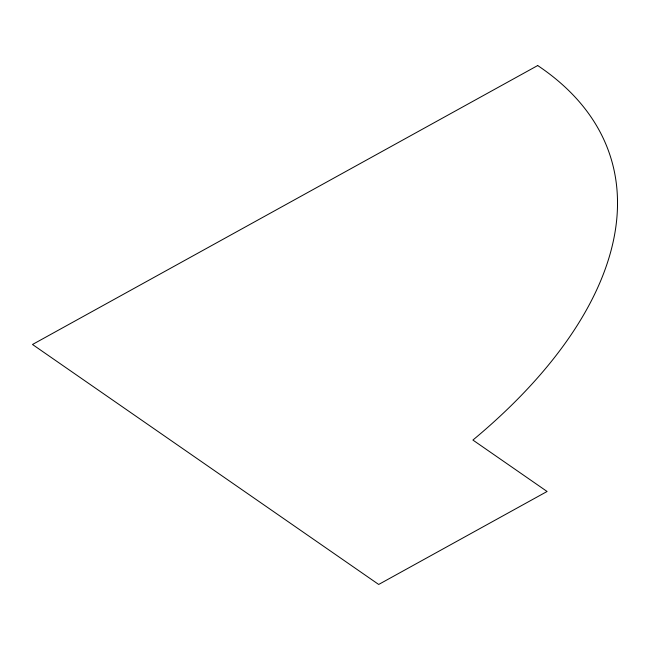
<?xml version="1.0" encoding="UTF-8"?>
<svg xmlns="http://www.w3.org/2000/svg" width="650" height="650" viewBox="0 0 650 650"><rect width="100%" height="100%" fill="white"/><g stroke="black" fill="none" stroke-linecap="round" stroke-linejoin="round"><path stroke-width="0.97" d="M537.696 65.544L32.5 344.484L378.69 584.456L547.089 491.481L472.907 440.058A576.16 291.558 -17.8 0 0 537.696 65.544"/></g></svg>
